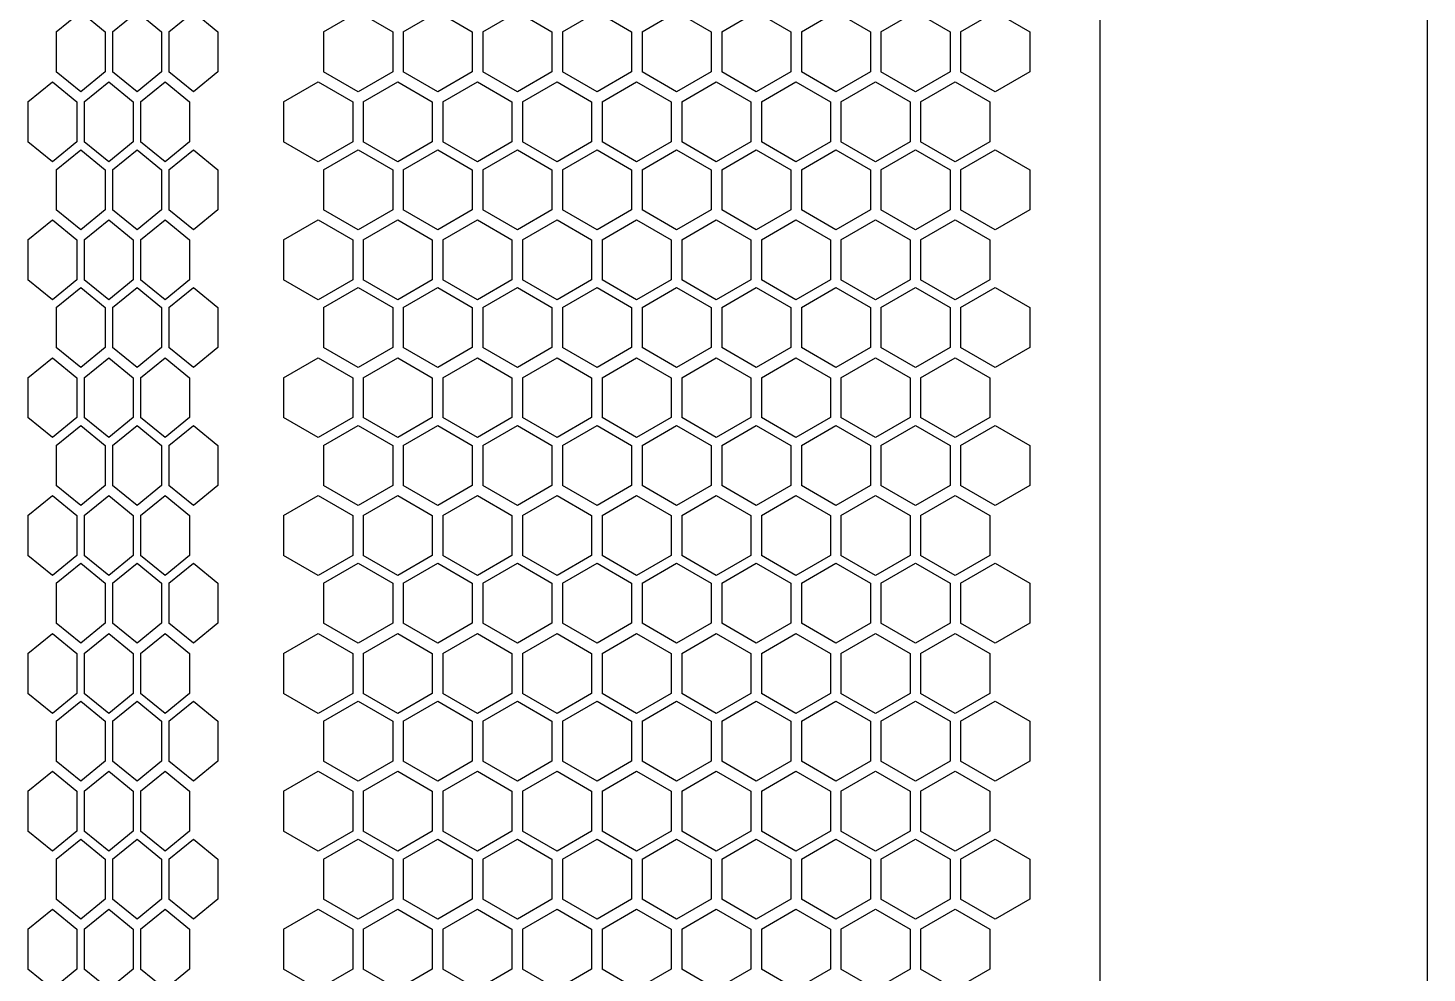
# Model space of a CAD drawing. Extents: x 61367 to 140945, y -1257 to 25588.
# Drawn here: x 71166.5 to 71328.1, y 15886.3 to 15995.5 of the extents above; entities that cross this region are included whole.
import ezdxf

# ---------------------------------------------------------------- set-up
doc = ezdxf.new("R2010")
doc.units = 0
doc.header["$MEASUREMENT"] = 0
doc.layers.get('0').update_dxf_attribs({"linetype": 'CONTINUOUS'})
doc.layers.add('4215-0412-2_0', color=7, linetype='CONTINUOUS')

# ---------------------------------------------------------------- blocks, each defined once
blk = doc.blocks.new('ERGRTHTHRT')
at = {"layer": '4215-0412-2_0', "color": 7, "linetype": 'Continuous'}
for p, q in [((-37228.95, -67590.88), (-37228.95, -68019.48)), ((-37191.15, -67593.88), (-37191.15, -68016.48)), ((-37349.47, -67698.57), (-37346.65, -67696.26)), ((-37346.65, -67696.26), (-37343.82, -67698.57)), ((-37342.97, -67698.57), (-37340.14, -67696.26)), ((-37340.14, -67696.26), (-37337.31, -67698.57)), ((-37336.46, -67698.57), (-37333.63, -67696.26)), ((-37333.63, -67696.26), (-37330.81, -67698.57)), ((-37318.62, -67698.57), (-37314.62, -67696.26)), ((-37314.62, -67696.26), (-37310.62, -67698.57)), ((-37309.42, -67698.57), (-37305.42, -67696.26)), ((-37305.42, -67696.26), (-37301.42, -67698.57)), ((-37300.22, -67698.57), (-37296.22, -67696.26)), ((-37296.22, -67696.26), (-37292.22, -67698.57)), ((-37291.02, -67698.57), (-37287.02, -67696.26)), ((-37287.02, -67696.26), (-37283.02, -67698.57)), ((-37281.82, -67698.57), (-37277.82, -67696.26)), ((-37277.82, -67696.26), (-37273.82, -67698.57)), ((-37272.62, -67698.57), (-37268.62, -67696.26)), ((-37268.62, -67696.26), (-37264.62, -67698.57)), ((-37263.42, -67698.57), (-37259.42, -67696.26)), ((-37259.42, -67696.26), (-37255.42, -67698.57)), ((-37254.22, -67698.57), (-37250.22, -67696.26)), ((-37250.22, -67696.26), (-37246.22, -67698.57)), ((-37245.02, -67698.57), (-37241.02, -67696.26)), ((-37241.02, -67696.26), (-37237.02, -67698.57)), ((-37349.47, -67698.57), (-37349.47, -67703.19)), ((-37343.82, -67698.57), (-37343.82, -67703.19)), ((-37342.97, -67698.57), (-37342.97, -67703.19)), ((-37337.31, -67698.57), (-37337.31, -67703.19)), ((-37336.46, -67698.57), (-37336.46, -67703.19)), ((-37330.81, -67698.57), (-37330.81, -67703.19)), ((-37318.62, -67698.57), (-37318.62, -67703.19)), ((-37310.62, -67698.57), (-37310.62, -67703.19)), ((-37309.42, -67698.57), (-37309.42, -67703.19)), ((-37301.42, -67698.57), (-37301.42, -67703.19)), ((-37300.22, -67698.57), (-37300.22, -67703.19)), ((-37292.22, -67698.57), (-37292.22, -67703.19)), ((-37291.02, -67698.57), (-37291.02, -67703.19)), ((-37283.02, -67698.57), (-37283.02, -67703.19)), ((-37281.82, -67698.57), (-37281.82, -67703.19)), ((-37273.82, -67698.57), (-37273.82, -67703.19)), ((-37272.62, -67698.57), (-37272.62, -67703.19)), ((-37264.62, -67698.57), (-37264.62, -67703.19)), ((-37263.42, -67698.57), (-37263.42, -67703.19)), ((-37255.42, -67698.57), (-37255.42, -67703.19)), ((-37254.22, -67698.57), (-37254.22, -67703.19)), ((-37246.22, -67698.57), (-37246.22, -67703.19)), ((-37245.02, -67698.57), (-37245.02, -67703.19)), ((-37237.02, -67698.57), (-37237.02, -67703.19)), ((-37346.65, -67705.5), (-37349.47, -67703.19)), ((-37343.82, -67703.19), (-37346.65, -67705.5)), ((-37340.14, -67705.5), (-37342.97, -67703.19)), ((-37337.31, -67703.19), (-37340.14, -67705.5)), ((-37333.63, -67705.5), (-37336.46, -67703.19)), ((-37330.81, -67703.19), (-37333.63, -67705.5)), ((-37314.62, -67705.5), (-37318.62, -67703.19)), ((-37310.62, -67703.19), (-37314.62, -67705.5)), ((-37305.42, -67705.5), (-37309.42, -67703.19)), ((-37301.42, -67703.19), (-37305.42, -67705.5)), ((-37296.22, -67705.5), (-37300.22, -67703.19)), ((-37292.22, -67703.19), (-37296.22, -67705.5)), ((-37287.02, -67705.5), (-37291.02, -67703.19)), ((-37283.02, -67703.19), (-37287.02, -67705.5)), ((-37277.82, -67705.5), (-37281.82, -67703.19)), ((-37273.82, -67703.19), (-37277.82, -67705.5)), ((-37268.62, -67705.5), (-37272.62, -67703.19)), ((-37264.62, -67703.19), (-37268.62, -67705.5)), ((-37259.42, -67705.5), (-37263.42, -67703.19)), ((-37255.42, -67703.19), (-37259.42, -67705.5)), ((-37250.22, -67705.5), (-37254.22, -67703.19)), ((-37246.22, -67703.19), (-37250.22, -67705.5)), ((-37241.02, -67705.5), (-37245.02, -67703.19)), ((-37237.02, -67703.19), (-37241.02, -67705.5)), ((-37352.74, -67706.67), (-37349.91, -67704.36)), ((-37349.91, -67704.36), (-37347.08, -67706.67)), ((-37346.24, -67706.67), (-37343.41, -67704.36)), ((-37343.41, -67704.36), (-37340.58, -67706.67)), ((-37339.73, -67706.67), (-37336.9, -67704.36)), ((-37336.9, -67704.36), (-37334.07, -67706.67)), ((-37323.24, -67706.67), (-37319.24, -67704.36)), ((-37319.24, -67704.36), (-37315.24, -67706.67)), ((-37314.04, -67706.67), (-37310.04, -67704.36)), ((-37310.04, -67704.36), (-37306.04, -67706.67)), ((-37304.84, -67706.67), (-37300.84, -67704.36)), ((-37300.84, -67704.36), (-37296.84, -67706.67)), ((-37295.64, -67706.67), (-37291.64, -67704.36)), ((-37291.64, -67704.36), (-37287.64, -67706.67)), ((-37286.44, -67706.67), (-37282.44, -67704.36)), ((-37282.44, -67704.36), (-37278.44, -67706.67)), ((-37277.24, -67706.67), (-37273.24, -67704.36)), ((-37273.24, -67704.36), (-37269.24, -67706.67)), ((-37268.04, -67706.67), (-37264.04, -67704.36)), ((-37264.04, -67704.36), (-37260.04, -67706.67)), ((-37258.84, -67706.67), (-37254.84, -67704.36)), ((-37254.84, -67704.36), (-37250.84, -67706.67)), ((-37249.64, -67706.67), (-37245.64, -67704.36)), ((-37245.64, -67704.36), (-37241.64, -67706.67)), ((-37352.74, -67706.67), (-37352.74, -67711.29)), ((-37347.08, -67706.67), (-37347.08, -67711.29)), ((-37346.24, -67706.67), (-37346.24, -67711.29)), ((-37340.58, -67706.67), (-37340.58, -67711.29)), ((-37339.73, -67706.67), (-37339.73, -67711.29)), ((-37334.07, -67706.67), (-37334.07, -67711.29)), ((-37323.24, -67706.67), (-37323.24, -67711.29)), ((-37315.24, -67706.67), (-37315.24, -67711.29)), ((-37314.04, -67706.67), (-37314.04, -67711.29)), ((-37306.04, -67706.67), (-37306.04, -67711.29)), ((-37304.84, -67706.67), (-37304.84, -67711.29)), ((-37296.84, -67706.67), (-37296.84, -67711.29)), ((-37295.64, -67706.67), (-37295.64, -67711.29)), ((-37287.64, -67706.67), (-37287.64, -67711.29)), ((-37286.44, -67706.67), (-37286.44, -67711.29)), ((-37278.44, -67706.67), (-37278.44, -67711.29)), ((-37277.24, -67706.67), (-37277.24, -67711.29)), ((-37269.24, -67706.67), (-37269.24, -67711.29)), ((-37268.04, -67706.67), (-37268.04, -67711.29)), ((-37260.04, -67706.67), (-37260.04, -67711.29)), ((-37258.84, -67706.67), (-37258.84, -67711.29)), ((-37250.84, -67706.67), (-37250.84, -67711.29)), ((-37249.64, -67706.67), (-37249.64, -67711.29)), ((-37241.64, -67706.67), (-37241.64, -67711.29)), ((-37349.91, -67713.6), (-37352.74, -67711.29)), ((-37347.08, -67711.29), (-37349.91, -67713.6)), ((-37343.41, -67713.6), (-37346.24, -67711.29)), ((-37340.58, -67711.29), (-37343.41, -67713.6)), ((-37336.9, -67713.6), (-37339.73, -67711.29)), ((-37334.07, -67711.29), (-37336.9, -67713.6)), ((-37319.24, -67713.6), (-37323.24, -67711.29)), ((-37315.24, -67711.29), (-37319.24, -67713.6)), ((-37310.04, -67713.6), (-37314.04, -67711.29)), ((-37306.04, -67711.29), (-37310.04, -67713.6)), ((-37300.84, -67713.6), (-37304.84, -67711.29)), ((-37296.84, -67711.29), (-37300.84, -67713.6)), ((-37291.64, -67713.6), (-37295.64, -67711.29)), ((-37287.64, -67711.29), (-37291.64, -67713.6)), ((-37282.44, -67713.6), (-37286.44, -67711.29)), ((-37278.44, -67711.29), (-37282.44, -67713.6)), ((-37273.24, -67713.6), (-37277.24, -67711.29)), ((-37269.24, -67711.29), (-37273.24, -67713.6)), ((-37264.04, -67713.6), (-37268.04, -67711.29)), ((-37260.04, -67711.29), (-37264.04, -67713.6)), ((-37254.84, -67713.6), (-37258.84, -67711.29)), ((-37250.84, -67711.29), (-37254.84, -67713.6)), ((-37245.64, -67713.6), (-37249.64, -67711.29)), ((-37241.64, -67711.29), (-37245.64, -67713.6)), ((-37349.47, -67714.5), (-37346.65, -67712.19)), ((-37346.65, -67712.19), (-37343.82, -67714.5)), ((-37342.97, -67714.5), (-37340.14, -67712.19)), ((-37340.14, -67712.19), (-37337.31, -67714.5)), ((-37336.46, -67714.5), (-37333.63, -67712.19)), ((-37333.63, -67712.19), (-37330.81, -67714.5)), ((-37318.62, -67714.5), (-37314.62, -67712.19)), ((-37314.62, -67712.19), (-37310.62, -67714.5)), ((-37309.42, -67714.5), (-37305.42, -67712.19)), ((-37305.42, -67712.19), (-37301.42, -67714.5)), ((-37300.22, -67714.5), (-37296.22, -67712.19)), ((-37296.22, -67712.19), (-37292.22, -67714.5)), ((-37291.02, -67714.5), (-37287.02, -67712.19)), ((-37287.02, -67712.19), (-37283.02, -67714.5)), ((-37281.82, -67714.5), (-37277.82, -67712.19)), ((-37277.82, -67712.19), (-37273.82, -67714.5)), ((-37272.62, -67714.5), (-37268.62, -67712.19)), ((-37268.62, -67712.19), (-37264.62, -67714.5)), ((-37263.42, -67714.5), (-37259.42, -67712.19)), ((-37259.42, -67712.19), (-37255.42, -67714.5)), ((-37254.22, -67714.5), (-37250.22, -67712.19)), ((-37250.22, -67712.19), (-37246.22, -67714.5)), ((-37245.02, -67714.5), (-37241.02, -67712.19)), ((-37241.02, -67712.19), (-37237.02, -67714.5)), ((-37349.47, -67714.5), (-37349.47, -67719.12)), ((-37343.82, -67714.5), (-37343.82, -67719.12)), ((-37342.97, -67714.5), (-37342.97, -67719.12)), ((-37337.31, -67714.5), (-37337.31, -67719.12)), ((-37336.46, -67714.5), (-37336.46, -67719.12)), ((-37330.81, -67714.5), (-37330.81, -67719.12)), ((-37318.62, -67714.5), (-37318.62, -67719.12)), ((-37310.62, -67714.5), (-37310.62, -67719.12)), ((-37309.42, -67714.5), (-37309.42, -67719.12)), ((-37301.42, -67714.5), (-37301.42, -67719.12)), ((-37300.22, -67714.5), (-37300.22, -67719.12)), ((-37292.22, -67714.5), (-37292.22, -67719.12)), ((-37291.02, -67714.5), (-37291.02, -67719.12)), ((-37283.02, -67714.5), (-37283.02, -67719.12)), ((-37281.82, -67714.5), (-37281.82, -67719.12)), ((-37273.82, -67714.5), (-37273.82, -67719.12)), ((-37272.62, -67714.5), (-37272.62, -67719.12)), ((-37264.62, -67714.5), (-37264.62, -67719.12)), ((-37263.42, -67714.5), (-37263.42, -67719.12)), ((-37255.42, -67714.5), (-37255.42, -67719.12)), ((-37254.22, -67714.5), (-37254.22, -67719.12)), ((-37246.22, -67714.5), (-37246.22, -67719.12)), ((-37245.02, -67714.5), (-37245.02, -67719.12)), ((-37237.02, -67714.5), (-37237.02, -67719.12)), ((-37346.65, -67721.43), (-37349.47, -67719.12)), ((-37343.82, -67719.12), (-37346.65, -67721.43)), ((-37340.14, -67721.43), (-37342.97, -67719.12)), ((-37337.31, -67719.12), (-37340.14, -67721.43)), ((-37333.63, -67721.43), (-37336.46, -67719.12)), ((-37330.81, -67719.12), (-37333.63, -67721.43)), ((-37314.62, -67721.43), (-37318.62, -67719.12)), ((-37310.62, -67719.12), (-37314.62, -67721.43)), ((-37305.42, -67721.43), (-37309.42, -67719.12)), ((-37301.42, -67719.12), (-37305.42, -67721.43)), ((-37296.22, -67721.43), (-37300.22, -67719.12)), ((-37292.22, -67719.12), (-37296.22, -67721.43)), ((-37287.02, -67721.43), (-37291.02, -67719.12)), ((-37283.02, -67719.12), (-37287.02, -67721.43)), ((-37277.82, -67721.43), (-37281.82, -67719.12)), ((-37273.82, -67719.12), (-37277.82, -67721.43)), ((-37268.62, -67721.43), (-37272.62, -67719.12)), ((-37264.62, -67719.12), (-37268.62, -67721.43)), ((-37259.42, -67721.43), (-37263.42, -67719.12)), ((-37255.42, -67719.12), (-37259.42, -67721.43)), ((-37250.22, -67721.43), (-37254.22, -67719.12)), ((-37246.22, -67719.12), (-37250.22, -67721.43)), ((-37241.02, -67721.43), (-37245.02, -67719.12)), ((-37237.02, -67719.12), (-37241.02, -67721.43)), ((-37352.74, -67722.6), (-37349.91, -67720.29)), ((-37349.91, -67720.29), (-37347.08, -67722.6)), ((-37346.24, -67722.6), (-37343.41, -67720.29)), ((-37343.41, -67720.29), (-37340.58, -67722.6)), ((-37339.73, -67722.6), (-37336.9, -67720.29)), ((-37336.9, -67720.29), (-37334.07, -67722.6)), ((-37323.24, -67722.6), (-37319.24, -67720.29)), ((-37319.24, -67720.29), (-37315.24, -67722.6)), ((-37314.04, -67722.6), (-37310.04, -67720.29)), ((-37310.04, -67720.29), (-37306.04, -67722.6)), ((-37304.84, -67722.6), (-37300.84, -67720.29)), ((-37300.84, -67720.29), (-37296.84, -67722.6)), ((-37295.64, -67722.6), (-37291.64, -67720.29)), ((-37291.64, -67720.29), (-37287.64, -67722.6)), ((-37286.44, -67722.6), (-37282.44, -67720.29)), ((-37282.44, -67720.29), (-37278.44, -67722.6)), ((-37277.24, -67722.6), (-37273.24, -67720.29)), ((-37273.24, -67720.29), (-37269.24, -67722.6)), ((-37268.04, -67722.6), (-37264.04, -67720.29)), ((-37264.04, -67720.29), (-37260.04, -67722.6)), ((-37258.84, -67722.6), (-37254.84, -67720.29)), ((-37254.84, -67720.29), (-37250.84, -67722.6)), ((-37249.64, -67722.6), (-37245.64, -67720.29)), ((-37245.64, -67720.29), (-37241.64, -67722.6)), ((-37352.74, -67722.6), (-37352.74, -67727.22)), ((-37347.08, -67722.6), (-37347.08, -67727.22)), ((-37346.24, -67722.6), (-37346.24, -67727.22)), ((-37340.58, -67722.6), (-37340.58, -67727.22)), ((-37339.73, -67722.6), (-37339.73, -67727.22)), ((-37334.07, -67722.6), (-37334.07, -67727.22)), ((-37323.24, -67722.6), (-37323.24, -67727.22)), ((-37315.24, -67722.6), (-37315.24, -67727.22)), ((-37314.04, -67722.6), (-37314.04, -67727.22)), ((-37306.04, -67722.6), (-37306.04, -67727.22)), ((-37304.84, -67722.6), (-37304.84, -67727.22)), ((-37296.84, -67722.6), (-37296.84, -67727.22)), ((-37295.64, -67722.6), (-37295.64, -67727.22)), ((-37287.64, -67722.6), (-37287.64, -67727.22)), ((-37286.44, -67722.6), (-37286.44, -67727.22)), ((-37278.44, -67722.6), (-37278.44, -67727.22)), ((-37277.24, -67722.6), (-37277.24, -67727.22)), ((-37269.24, -67722.6), (-37269.24, -67727.22)), ((-37268.04, -67722.6), (-37268.04, -67727.22)), ((-37260.04, -67722.6), (-37260.04, -67727.22)), ((-37258.84, -67722.6), (-37258.84, -67727.22)), ((-37250.84, -67722.6), (-37250.84, -67727.22)), ((-37249.64, -67722.6), (-37249.64, -67727.22)), ((-37241.64, -67722.6), (-37241.64, -67727.22)), ((-37349.91, -67729.53), (-37352.74, -67727.22)), ((-37347.08, -67727.22), (-37349.91, -67729.53)), ((-37343.41, -67729.53), (-37346.24, -67727.22)), ((-37340.58, -67727.22), (-37343.41, -67729.53)), ((-37336.9, -67729.53), (-37339.73, -67727.22)), ((-37334.07, -67727.22), (-37336.9, -67729.53)), ((-37319.24, -67729.53), (-37323.24, -67727.22)), ((-37315.24, -67727.22), (-37319.24, -67729.53)), ((-37310.04, -67729.53), (-37314.04, -67727.22)), ((-37306.04, -67727.22), (-37310.04, -67729.53)), ((-37300.84, -67729.53), (-37304.84, -67727.22)), ((-37296.84, -67727.22), (-37300.84, -67729.53)), ((-37291.64, -67729.53), (-37295.64, -67727.22)), ((-37287.64, -67727.22), (-37291.64, -67729.53)), ((-37282.44, -67729.53), (-37286.44, -67727.22)), ((-37278.44, -67727.22), (-37282.44, -67729.53)), ((-37273.24, -67729.53), (-37277.24, -67727.22)), ((-37269.24, -67727.22), (-37273.24, -67729.53)), ((-37264.04, -67729.53), (-37268.04, -67727.22)), ((-37260.04, -67727.22), (-37264.04, -67729.53)), ((-37254.84, -67729.53), (-37258.84, -67727.22)), ((-37250.84, -67727.22), (-37254.84, -67729.53)), ((-37245.64, -67729.53), (-37249.64, -67727.22)), ((-37241.64, -67727.22), (-37245.64, -67729.53)), ((-37349.47, -67730.43), (-37346.65, -67728.12)), ((-37346.65, -67728.12), (-37343.82, -67730.43)), ((-37342.97, -67730.43), (-37340.14, -67728.12)), ((-37340.14, -67728.12), (-37337.31, -67730.43)), ((-37336.46, -67730.43), (-37333.63, -67728.12)), ((-37333.63, -67728.12), (-37330.81, -67730.43)), ((-37318.62, -67730.43), (-37314.62, -67728.12)), ((-37314.62, -67728.12), (-37310.62, -67730.43)), ((-37309.42, -67730.43), (-37305.42, -67728.12)), ((-37305.42, -67728.12), (-37301.42, -67730.43)), ((-37300.22, -67730.43), (-37296.22, -67728.12)), ((-37296.22, -67728.12), (-37292.22, -67730.43)), ((-37291.02, -67730.43), (-37287.02, -67728.12)), ((-37287.02, -67728.12), (-37283.02, -67730.43)), ((-37281.82, -67730.43), (-37277.82, -67728.12)), ((-37277.82, -67728.12), (-37273.82, -67730.43)), ((-37272.62, -67730.43), (-37268.62, -67728.12)), ((-37268.62, -67728.12), (-37264.62, -67730.43)), ((-37263.42, -67730.43), (-37259.42, -67728.12)), ((-37259.42, -67728.12), (-37255.42, -67730.43)), ((-37254.22, -67730.43), (-37250.22, -67728.12)), ((-37250.22, -67728.12), (-37246.22, -67730.43)), ((-37245.02, -67730.43), (-37241.02, -67728.12)), ((-37241.02, -67728.12), (-37237.02, -67730.43)), ((-37349.47, -67730.43), (-37349.47, -67735.05)), ((-37343.82, -67730.43), (-37343.82, -67735.05)), ((-37342.97, -67730.43), (-37342.97, -67735.05)), ((-37337.31, -67730.43), (-37337.31, -67735.05)), ((-37336.46, -67730.43), (-37336.46, -67735.05)), ((-37330.81, -67730.43), (-37330.81, -67735.05)), ((-37318.62, -67730.43), (-37318.62, -67735.05)), ((-37310.62, -67730.43), (-37310.62, -67735.05)), ((-37309.42, -67730.43), (-37309.42, -67735.05)), ((-37301.42, -67730.43), (-37301.42, -67735.05)), ((-37300.22, -67730.43), (-37300.22, -67735.05)), ((-37292.22, -67730.43), (-37292.22, -67735.05)), ((-37291.02, -67730.43), (-37291.02, -67735.05)), ((-37283.02, -67730.43), (-37283.02, -67735.05)), ((-37281.82, -67730.43), (-37281.82, -67735.05)), ((-37273.82, -67730.43), (-37273.82, -67735.05)), ((-37272.62, -67730.43), (-37272.62, -67735.05)), ((-37264.62, -67730.43), (-37264.62, -67735.05)), ((-37263.42, -67730.43), (-37263.42, -67735.05)), ((-37255.42, -67730.43), (-37255.42, -67735.05)), ((-37254.22, -67730.43), (-37254.22, -67735.05)), ((-37246.22, -67730.43), (-37246.22, -67735.05)), ((-37245.02, -67730.43), (-37245.02, -67735.05)), ((-37237.02, -67730.43), (-37237.02, -67735.05)), ((-37346.65, -67737.36), (-37349.47, -67735.05)), ((-37343.82, -67735.05), (-37346.65, -67737.36)), ((-37340.14, -67737.36), (-37342.97, -67735.05)), ((-37337.31, -67735.05), (-37340.14, -67737.36)), ((-37333.63, -67737.36), (-37336.46, -67735.05)), ((-37330.81, -67735.05), (-37333.63, -67737.36)), ((-37314.62, -67737.36), (-37318.62, -67735.05)), ((-37310.62, -67735.05), (-37314.62, -67737.36)), ((-37305.42, -67737.36), (-37309.42, -67735.05)), ((-37301.42, -67735.05), (-37305.42, -67737.36)), ((-37296.22, -67737.36), (-37300.22, -67735.05)), ((-37292.22, -67735.05), (-37296.22, -67737.36)), ((-37287.02, -67737.36), (-37291.02, -67735.05)), ((-37283.02, -67735.05), (-37287.02, -67737.36)), ((-37277.82, -67737.36), (-37281.82, -67735.05)), ((-37273.82, -67735.05), (-37277.82, -67737.36)), ((-37268.62, -67737.36), (-37272.62, -67735.05)), ((-37264.62, -67735.05), (-37268.62, -67737.36)), ((-37259.42, -67737.36), (-37263.42, -67735.05)), ((-37255.42, -67735.05), (-37259.42, -67737.36)), ((-37250.22, -67737.36), (-37254.22, -67735.05)), ((-37246.22, -67735.05), (-37250.22, -67737.36)), ((-37241.02, -67737.36), (-37245.02, -67735.05)), ((-37237.02, -67735.05), (-37241.02, -67737.36)), ((-37352.74, -67738.53), (-37349.91, -67736.22)), ((-37349.91, -67736.22), (-37347.08, -67738.53)), ((-37346.24, -67738.53), (-37343.41, -67736.22)), ((-37343.41, -67736.22), (-37340.58, -67738.53)), ((-37339.73, -67738.53), (-37336.9, -67736.22)), ((-37336.9, -67736.22), (-37334.07, -67738.53)), ((-37323.24, -67738.53), (-37319.24, -67736.22)), ((-37319.24, -67736.22), (-37315.24, -67738.53)), ((-37314.04, -67738.53), (-37310.04, -67736.22)), ((-37310.04, -67736.22), (-37306.04, -67738.53)), ((-37304.84, -67738.53), (-37300.84, -67736.22)), ((-37300.84, -67736.22), (-37296.84, -67738.53)), ((-37295.64, -67738.53), (-37291.64, -67736.22)), ((-37291.64, -67736.22), (-37287.64, -67738.53)), ((-37286.44, -67738.53), (-37282.44, -67736.22)), ((-37282.44, -67736.22), (-37278.44, -67738.53)), ((-37277.24, -67738.53), (-37273.24, -67736.22)), ((-37273.24, -67736.22), (-37269.24, -67738.53)), ((-37268.04, -67738.53), (-37264.04, -67736.22)), ((-37264.04, -67736.22), (-37260.04, -67738.53)), ((-37258.84, -67738.53), (-37254.84, -67736.22)), ((-37254.84, -67736.22), (-37250.84, -67738.53)), ((-37249.64, -67738.53), (-37245.64, -67736.22)), ((-37245.64, -67736.22), (-37241.64, -67738.53)), ((-37352.74, -67738.53), (-37352.74, -67743.15)), ((-37347.08, -67738.53), (-37347.08, -67743.15)), ((-37346.24, -67738.53), (-37346.24, -67743.15)), ((-37340.58, -67738.53), (-37340.58, -67743.15)), ((-37339.73, -67738.53), (-37339.73, -67743.15)), ((-37334.07, -67738.53), (-37334.07, -67743.15)), ((-37323.24, -67738.53), (-37323.24, -67743.15)), ((-37315.24, -67738.53), (-37315.24, -67743.15)), ((-37314.04, -67738.53), (-37314.04, -67743.15)), ((-37306.04, -67738.53), (-37306.04, -67743.15)), ((-37304.84, -67738.53), (-37304.84, -67743.15)), ((-37296.84, -67738.53), (-37296.84, -67743.15)), ((-37295.64, -67738.53), (-37295.64, -67743.15)), ((-37287.64, -67738.53), (-37287.64, -67743.15)), ((-37286.44, -67738.53), (-37286.44, -67743.15)), ((-37278.44, -67738.53), (-37278.44, -67743.15)), ((-37277.24, -67738.53), (-37277.24, -67743.15)), ((-37269.24, -67738.53), (-37269.24, -67743.15)), ((-37268.04, -67738.53), (-37268.04, -67743.15)), ((-37260.04, -67738.53), (-37260.04, -67743.15)), ((-37258.84, -67738.53), (-37258.84, -67743.15)), ((-37250.84, -67738.53), (-37250.84, -67743.15)), ((-37249.64, -67738.53), (-37249.64, -67743.15)), ((-37241.64, -67738.53), (-37241.64, -67743.15)), ((-37349.91, -67745.46), (-37352.74, -67743.15)), ((-37347.08, -67743.15), (-37349.91, -67745.46)), ((-37343.41, -67745.46), (-37346.24, -67743.15)), ((-37340.58, -67743.15), (-37343.41, -67745.46)), ((-37336.9, -67745.46), (-37339.73, -67743.15)), ((-37334.07, -67743.15), (-37336.9, -67745.46)), ((-37319.24, -67745.46), (-37323.24, -67743.15)), ((-37315.24, -67743.15), (-37319.24, -67745.46)), ((-37310.04, -67745.46), (-37314.04, -67743.15)), ((-37306.04, -67743.15), (-37310.04, -67745.46)), ((-37300.84, -67745.46), (-37304.84, -67743.15)), ((-37296.84, -67743.15), (-37300.84, -67745.46)), ((-37291.64, -67745.46), (-37295.64, -67743.15)), ((-37287.64, -67743.15), (-37291.64, -67745.46)), ((-37282.44, -67745.46), (-37286.44, -67743.15)), ((-37278.44, -67743.15), (-37282.44, -67745.46)), ((-37273.24, -67745.46), (-37277.24, -67743.15)), ((-37269.24, -67743.15), (-37273.24, -67745.46)), ((-37264.04, -67745.46), (-37268.04, -67743.15)), ((-37260.04, -67743.15), (-37264.04, -67745.46)), ((-37254.84, -67745.46), (-37258.84, -67743.15)), ((-37250.84, -67743.15), (-37254.84, -67745.46)), ((-37245.64, -67745.46), (-37249.64, -67743.15)), ((-37241.64, -67743.15), (-37245.64, -67745.46)), ((-37349.47, -67746.36), (-37346.65, -67744.05)), ((-37346.65, -67744.05), (-37343.82, -67746.36)), ((-37342.97, -67746.36), (-37340.14, -67744.05)), ((-37340.14, -67744.05), (-37337.31, -67746.36)), ((-37336.46, -67746.36), (-37333.63, -67744.05)), ((-37333.63, -67744.05), (-37330.81, -67746.36)), ((-37318.62, -67746.36), (-37314.62, -67744.05)), ((-37314.62, -67744.05), (-37310.62, -67746.36)), ((-37309.42, -67746.36), (-37305.42, -67744.05)), ((-37305.42, -67744.05), (-37301.42, -67746.36)), ((-37300.22, -67746.36), (-37296.22, -67744.05)), ((-37296.22, -67744.05), (-37292.22, -67746.36)), ((-37291.02, -67746.36), (-37287.02, -67744.05)), ((-37287.02, -67744.05), (-37283.02, -67746.36)), ((-37281.82, -67746.36), (-37277.82, -67744.05)), ((-37277.82, -67744.05), (-37273.82, -67746.36)), ((-37272.62, -67746.36), (-37268.62, -67744.05)), ((-37268.62, -67744.05), (-37264.62, -67746.36)), ((-37263.42, -67746.36), (-37259.42, -67744.05)), ((-37259.42, -67744.05), (-37255.42, -67746.36)), ((-37254.22, -67746.36), (-37250.22, -67744.05)), ((-37250.22, -67744.05), (-37246.22, -67746.36)), ((-37245.02, -67746.36), (-37241.02, -67744.05)), ((-37241.02, -67744.05), (-37237.02, -67746.36)), ((-37349.47, -67746.36), (-37349.47, -67750.98)), ((-37343.82, -67746.36), (-37343.82, -67750.98)), ((-37342.97, -67746.36), (-37342.97, -67750.98)), ((-37337.31, -67746.36), (-37337.31, -67750.98)), ((-37336.46, -67746.36), (-37336.46, -67750.98)), ((-37330.81, -67746.36), (-37330.81, -67750.98)), ((-37318.62, -67746.36), (-37318.62, -67750.98)), ((-37310.62, -67746.36), (-37310.62, -67750.98)), ((-37309.42, -67746.36), (-37309.42, -67750.98)), ((-37301.42, -67746.36), (-37301.42, -67750.98)), ((-37300.22, -67746.36), (-37300.22, -67750.98)), ((-37292.22, -67746.36), (-37292.22, -67750.98)), ((-37291.02, -67746.36), (-37291.02, -67750.98)), ((-37283.02, -67746.36), (-37283.02, -67750.98)), ((-37281.82, -67746.36), (-37281.82, -67750.98)), ((-37273.82, -67746.36), (-37273.82, -67750.98)), ((-37272.62, -67746.36), (-37272.62, -67750.98)), ((-37264.62, -67746.36), (-37264.62, -67750.98)), ((-37263.42, -67746.36), (-37263.42, -67750.98)), ((-37255.42, -67746.36), (-37255.42, -67750.98)), ((-37254.22, -67746.36), (-37254.22, -67750.98)), ((-37246.22, -67746.36), (-37246.22, -67750.98)), ((-37245.02, -67746.36), (-37245.02, -67750.98)), ((-37237.02, -67746.36), (-37237.02, -67750.98)), ((-37346.65, -67753.29), (-37349.47, -67750.98)), ((-37343.82, -67750.98), (-37346.65, -67753.29)), ((-37340.14, -67753.29), (-37342.97, -67750.98)), ((-37337.31, -67750.98), (-37340.14, -67753.29)), ((-37333.63, -67753.29), (-37336.46, -67750.98)), ((-37330.81, -67750.98), (-37333.63, -67753.29)), ((-37314.62, -67753.29), (-37318.62, -67750.98)), ((-37310.62, -67750.98), (-37314.62, -67753.29)), ((-37305.42, -67753.29), (-37309.42, -67750.98)), ((-37301.42, -67750.98), (-37305.42, -67753.29)), ((-37296.22, -67753.29), (-37300.22, -67750.98)), ((-37292.22, -67750.98), (-37296.22, -67753.29)), ((-37287.02, -67753.29), (-37291.02, -67750.98)), ((-37283.02, -67750.98), (-37287.02, -67753.29)), ((-37277.82, -67753.29), (-37281.82, -67750.98)), ((-37273.82, -67750.98), (-37277.82, -67753.29)), ((-37268.62, -67753.29), (-37272.62, -67750.98)), ((-37264.62, -67750.98), (-37268.62, -67753.29)), ((-37259.42, -67753.29), (-37263.42, -67750.98)), ((-37255.42, -67750.98), (-37259.42, -67753.29)), ((-37250.22, -67753.29), (-37254.22, -67750.98)), ((-37246.22, -67750.98), (-37250.22, -67753.29)), ((-37241.02, -67753.29), (-37245.02, -67750.98)), ((-37237.02, -67750.98), (-37241.02, -67753.29)), ((-37352.74, -67754.46), (-37349.91, -67752.15)), ((-37349.91, -67752.15), (-37347.08, -67754.46)), ((-37346.24, -67754.46), (-37343.41, -67752.15)), ((-37343.41, -67752.15), (-37340.58, -67754.46)), ((-37339.73, -67754.46), (-37336.9, -67752.15)), ((-37336.9, -67752.15), (-37334.07, -67754.46)), ((-37323.24, -67754.46), (-37319.24, -67752.15)), ((-37319.24, -67752.15), (-37315.24, -67754.46)), ((-37314.04, -67754.46), (-37310.04, -67752.15)), ((-37310.04, -67752.15), (-37306.04, -67754.46)), ((-37304.84, -67754.46), (-37300.84, -67752.15)), ((-37300.84, -67752.15), (-37296.84, -67754.46)), ((-37295.64, -67754.46), (-37291.64, -67752.15)), ((-37291.64, -67752.15), (-37287.64, -67754.46)), ((-37286.44, -67754.46), (-37282.44, -67752.15)), ((-37282.44, -67752.15), (-37278.44, -67754.46)), ((-37277.24, -67754.46), (-37273.24, -67752.15)), ((-37273.24, -67752.15), (-37269.24, -67754.46)), ((-37268.04, -67754.46), (-37264.04, -67752.15)), ((-37264.04, -67752.15), (-37260.04, -67754.46)), ((-37258.84, -67754.46), (-37254.84, -67752.15)), ((-37254.84, -67752.15), (-37250.84, -67754.46)), ((-37249.64, -67754.46), (-37245.64, -67752.15)), ((-37245.64, -67752.15), (-37241.64, -67754.46)), ((-37352.74, -67754.46), (-37352.74, -67759.08)), ((-37347.08, -67754.46), (-37347.08, -67759.08)), ((-37346.24, -67754.46), (-37346.24, -67759.08)), ((-37340.58, -67754.46), (-37340.58, -67759.08)), ((-37339.73, -67754.46), (-37339.73, -67759.08)), ((-37334.07, -67754.46), (-37334.07, -67759.08)), ((-37323.24, -67754.46), (-37323.24, -67759.08)), ((-37315.24, -67754.46), (-37315.24, -67759.08)), ((-37314.04, -67754.46), (-37314.04, -67759.08)), ((-37306.04, -67754.46), (-37306.04, -67759.08)), ((-37304.84, -67754.46), (-37304.84, -67759.08)), ((-37296.84, -67754.46), (-37296.84, -67759.08)), ((-37295.64, -67754.46), (-37295.64, -67759.08)), ((-37287.64, -67754.46), (-37287.64, -67759.08)), ((-37286.44, -67754.46), (-37286.44, -67759.08)), ((-37278.44, -67754.46), (-37278.44, -67759.08)), ((-37277.24, -67754.46), (-37277.24, -67759.08)), ((-37269.24, -67754.46), (-37269.24, -67759.08)), ((-37268.04, -67754.46), (-37268.04, -67759.08)), ((-37260.04, -67754.46), (-37260.04, -67759.08)), ((-37258.84, -67754.46), (-37258.84, -67759.08)), ((-37250.84, -67754.46), (-37250.84, -67759.08)), ((-37249.64, -67754.46), (-37249.64, -67759.08)), ((-37241.64, -67754.46), (-37241.64, -67759.08)), ((-37349.91, -67761.39), (-37352.74, -67759.08)), ((-37347.08, -67759.08), (-37349.91, -67761.39)), ((-37343.41, -67761.39), (-37346.24, -67759.08)), ((-37340.58, -67759.08), (-37343.41, -67761.39)), ((-37336.9, -67761.39), (-37339.73, -67759.08)), ((-37334.07, -67759.08), (-37336.9, -67761.39)), ((-37319.24, -67761.39), (-37323.24, -67759.08)), ((-37315.24, -67759.08), (-37319.24, -67761.39)), ((-37310.04, -67761.39), (-37314.04, -67759.08)), ((-37306.04, -67759.08), (-37310.04, -67761.39)), ((-37300.84, -67761.39), (-37304.84, -67759.08)), ((-37296.84, -67759.08), (-37300.84, -67761.39)), ((-37291.64, -67761.39), (-37295.64, -67759.08)), ((-37287.64, -67759.08), (-37291.64, -67761.39)), ((-37282.44, -67761.39), (-37286.44, -67759.08)), ((-37278.44, -67759.08), (-37282.44, -67761.39)), ((-37273.24, -67761.39), (-37277.24, -67759.08)), ((-37269.24, -67759.08), (-37273.24, -67761.39)), ((-37264.04, -67761.39), (-37268.04, -67759.08)), ((-37260.04, -67759.08), (-37264.04, -67761.39)), ((-37254.84, -67761.39), (-37258.84, -67759.08)), ((-37250.84, -67759.08), (-37254.84, -67761.39)), ((-37245.64, -67761.39), (-37249.64, -67759.08)), ((-37241.64, -67759.08), (-37245.64, -67761.39)), ((-37349.47, -67762.29), (-37346.65, -67759.98)), ((-37346.65, -67759.98), (-37343.82, -67762.29)), ((-37342.97, -67762.29), (-37340.14, -67759.98)), ((-37340.14, -67759.98), (-37337.31, -67762.29)), ((-37336.46, -67762.29), (-37333.63, -67759.98)), ((-37333.63, -67759.98), (-37330.81, -67762.29)), ((-37318.62, -67762.29), (-37314.62, -67759.98)), ((-37314.62, -67759.98), (-37310.62, -67762.29)), ((-37309.42, -67762.29), (-37305.42, -67759.98)), ((-37305.42, -67759.98), (-37301.42, -67762.29)), ((-37300.22, -67762.29), (-37296.22, -67759.98)), ((-37296.22, -67759.98), (-37292.22, -67762.29)), ((-37291.02, -67762.29), (-37287.02, -67759.98)), ((-37287.02, -67759.98), (-37283.02, -67762.29)), ((-37281.82, -67762.29), (-37277.82, -67759.98)), ((-37277.82, -67759.98), (-37273.82, -67762.29)), ((-37272.62, -67762.29), (-37268.62, -67759.98)), ((-37268.62, -67759.98), (-37264.62, -67762.29)), ((-37263.42, -67762.29), (-37259.42, -67759.98)), ((-37259.42, -67759.98), (-37255.42, -67762.29)), ((-37254.22, -67762.29), (-37250.22, -67759.98)), ((-37250.22, -67759.98), (-37246.22, -67762.29)), ((-37245.02, -67762.29), (-37241.02, -67759.98)), ((-37241.02, -67759.98), (-37237.02, -67762.29)), ((-37349.47, -67762.29), (-37349.47, -67766.91)), ((-37343.82, -67762.29), (-37343.82, -67766.91)), ((-37342.97, -67762.29), (-37342.97, -67766.91)), ((-37337.31, -67762.29), (-37337.31, -67766.91)), ((-37336.46, -67762.29), (-37336.46, -67766.91)), ((-37330.81, -67762.29), (-37330.81, -67766.91)), ((-37318.62, -67762.29), (-37318.62, -67766.91)), ((-37310.62, -67762.29), (-37310.62, -67766.91)), ((-37309.42, -67762.29), (-37309.42, -67766.91)), ((-37301.42, -67762.29), (-37301.42, -67766.91)), ((-37300.22, -67762.29), (-37300.22, -67766.91)), ((-37292.22, -67762.29), (-37292.22, -67766.91)), ((-37291.02, -67762.29), (-37291.02, -67766.91)), ((-37283.02, -67762.29), (-37283.02, -67766.91)), ((-37281.82, -67762.29), (-37281.82, -67766.91)), ((-37273.82, -67762.29), (-37273.82, -67766.91)), ((-37272.62, -67762.29), (-37272.62, -67766.91)), ((-37264.62, -67762.29), (-37264.62, -67766.91)), ((-37263.42, -67762.29), (-37263.42, -67766.91)), ((-37255.42, -67762.29), (-37255.42, -67766.91)), ((-37254.22, -67762.29), (-37254.22, -67766.91)), ((-37246.22, -67762.29), (-37246.22, -67766.91)), ((-37245.02, -67762.29), (-37245.02, -67766.91)), ((-37237.02, -67762.29), (-37237.02, -67766.91)), ((-37346.65, -67769.22), (-37349.47, -67766.91)), ((-37343.82, -67766.91), (-37346.65, -67769.22)), ((-37340.14, -67769.22), (-37342.97, -67766.91)), ((-37337.31, -67766.91), (-37340.14, -67769.22)), ((-37333.63, -67769.22), (-37336.46, -67766.91)), ((-37330.81, -67766.91), (-37333.63, -67769.22)), ((-37314.62, -67769.22), (-37318.62, -67766.91)), ((-37310.62, -67766.91), (-37314.62, -67769.22)), ((-37305.42, -67769.22), (-37309.42, -67766.91)), ((-37301.42, -67766.91), (-37305.42, -67769.22)), ((-37296.22, -67769.22), (-37300.22, -67766.91)), ((-37292.22, -67766.91), (-37296.22, -67769.22)), ((-37287.02, -67769.22), (-37291.02, -67766.91)), ((-37283.02, -67766.91), (-37287.02, -67769.22)), ((-37277.82, -67769.22), (-37281.82, -67766.91)), ((-37273.82, -67766.91), (-37277.82, -67769.22)), ((-37268.62, -67769.22), (-37272.62, -67766.91)), ((-37264.62, -67766.91), (-37268.62, -67769.22)), ((-37259.42, -67769.22), (-37263.42, -67766.91)), ((-37255.42, -67766.91), (-37259.42, -67769.22)), ((-37250.22, -67769.22), (-37254.22, -67766.91)), ((-37246.22, -67766.91), (-37250.22, -67769.22)), ((-37241.02, -67769.22), (-37245.02, -67766.91)), ((-37237.02, -67766.91), (-37241.02, -67769.22)), ((-37352.74, -67770.39), (-37349.91, -67768.08)), ((-37349.91, -67768.08), (-37347.08, -67770.39)), ((-37346.24, -67770.39), (-37343.41, -67768.08)), ((-37343.41, -67768.08), (-37340.58, -67770.39)), ((-37339.73, -67770.39), (-37336.9, -67768.08)), ((-37336.9, -67768.08), (-37334.07, -67770.39)), ((-37323.24, -67770.39), (-37319.24, -67768.08)), ((-37319.24, -67768.08), (-37315.24, -67770.39)), ((-37314.04, -67770.39), (-37310.04, -67768.08)), ((-37310.04, -67768.08), (-37306.04, -67770.39)), ((-37304.84, -67770.39), (-37300.84, -67768.08)), ((-37300.84, -67768.08), (-37296.84, -67770.39)), ((-37295.64, -67770.39), (-37291.64, -67768.08)), ((-37291.64, -67768.08), (-37287.64, -67770.39)), ((-37286.44, -67770.39), (-37282.44, -67768.08)), ((-37282.44, -67768.08), (-37278.44, -67770.39)), ((-37277.24, -67770.39), (-37273.24, -67768.08)), ((-37273.24, -67768.08), (-37269.24, -67770.39)), ((-37268.04, -67770.39), (-37264.04, -67768.08)), ((-37264.04, -67768.08), (-37260.04, -67770.39)), ((-37258.84, -67770.39), (-37254.84, -67768.08)), ((-37254.84, -67768.08), (-37250.84, -67770.39)), ((-37249.64, -67770.39), (-37245.64, -67768.08)), ((-37245.64, -67768.08), (-37241.64, -67770.39)), ((-37352.74, -67770.39), (-37352.74, -67775.01)), ((-37347.08, -67770.39), (-37347.08, -67775.01)), ((-37346.24, -67770.39), (-37346.24, -67775.01)), ((-37340.58, -67770.39), (-37340.58, -67775.01)), ((-37339.73, -67770.39), (-37339.73, -67775.01)), ((-37334.07, -67770.39), (-37334.07, -67775.01)), ((-37323.24, -67770.39), (-37323.24, -67775.01)), ((-37315.24, -67770.39), (-37315.24, -67775.01)), ((-37314.04, -67770.39), (-37314.04, -67775.01)), ((-37306.04, -67770.39), (-37306.04, -67775.01)), ((-37304.84, -67770.39), (-37304.84, -67775.01)), ((-37296.84, -67770.39), (-37296.84, -67775.01)), ((-37295.64, -67770.39), (-37295.64, -67775.01)), ((-37287.64, -67770.39), (-37287.64, -67775.01)), ((-37286.44, -67770.39), (-37286.44, -67775.01)), ((-37278.44, -67770.39), (-37278.44, -67775.01)), ((-37277.24, -67770.39), (-37277.24, -67775.01)), ((-37269.24, -67770.39), (-37269.24, -67775.01)), ((-37268.04, -67770.39), (-37268.04, -67775.01)), ((-37260.04, -67770.39), (-37260.04, -67775.01)), ((-37258.84, -67770.39), (-37258.84, -67775.01)), ((-37250.84, -67770.39), (-37250.84, -67775.01)), ((-37249.64, -67770.39), (-37249.64, -67775.01)), ((-37241.64, -67770.39), (-37241.64, -67775.01)), ((-37349.91, -67777.32), (-37352.74, -67775.01)), ((-37347.08, -67775.01), (-37349.91, -67777.32)), ((-37349.47, -67778.22), (-37346.65, -67775.91)), ((-37346.65, -67775.91), (-37343.82, -67778.22)), ((-37343.41, -67777.32), (-37346.24, -67775.01)), ((-37340.58, -67775.01), (-37343.41, -67777.32)), ((-37342.97, -67778.22), (-37340.14, -67775.91)), ((-37340.14, -67775.91), (-37337.31, -67778.22)), ((-37336.9, -67777.32), (-37339.73, -67775.01)), ((-37334.07, -67775.01), (-37336.9, -67777.32)), ((-37336.46, -67778.22), (-37333.63, -67775.91)), ((-37333.63, -67775.91), (-37330.81, -67778.22)), ((-37319.24, -67777.32), (-37323.24, -67775.01)), ((-37315.24, -67775.01), (-37319.24, -67777.32)), ((-37318.62, -67778.22), (-37314.62, -67775.91)), ((-37314.62, -67775.91), (-37310.62, -67778.22)), ((-37310.04, -67777.32), (-37314.04, -67775.01)), ((-37306.04, -67775.01), (-37310.04, -67777.32)), ((-37309.42, -67778.22), (-37305.42, -67775.91)), ((-37305.42, -67775.91), (-37301.42, -67778.22)), ((-37300.84, -67777.32), (-37304.84, -67775.01)), ((-37296.84, -67775.01), (-37300.84, -67777.32)), ((-37300.22, -67778.22), (-37296.22, -67775.91)), ((-37296.22, -67775.91), (-37292.22, -67778.22)), ((-37291.64, -67777.32), (-37295.64, -67775.01)), ((-37287.64, -67775.01), (-37291.64, -67777.32)), ((-37291.02, -67778.22), (-37287.02, -67775.91)), ((-37287.02, -67775.91), (-37283.02, -67778.22)), ((-37282.44, -67777.32), (-37286.44, -67775.01)), ((-37278.44, -67775.01), (-37282.44, -67777.32)), ((-37281.82, -67778.22), (-37277.82, -67775.91)), ((-37277.82, -67775.91), (-37273.82, -67778.22)), ((-37273.24, -67777.32), (-37277.24, -67775.01)), ((-37269.24, -67775.01), (-37273.24, -67777.32)), ((-37272.62, -67778.22), (-37268.62, -67775.91)), ((-37268.62, -67775.91), (-37264.62, -67778.22)), ((-37264.04, -67777.32), (-37268.04, -67775.01)), ((-37260.04, -67775.01), (-37264.04, -67777.32)), ((-37263.42, -67778.22), (-37259.42, -67775.91)), ((-37259.42, -67775.91), (-37255.42, -67778.22)), ((-37254.84, -67777.32), (-37258.84, -67775.01)), ((-37250.84, -67775.01), (-37254.84, -67777.32)), ((-37254.22, -67778.22), (-37250.22, -67775.91)), ((-37250.22, -67775.91), (-37246.22, -67778.22)), ((-37245.64, -67777.32), (-37249.64, -67775.01)), ((-37241.64, -67775.01), (-37245.64, -67777.32)), ((-37245.02, -67778.22), (-37241.02, -67775.91)), ((-37241.02, -67775.91), (-37237.02, -67778.22)), ((-37349.47, -67778.22), (-37349.47, -67782.84)), ((-37343.82, -67778.22), (-37343.82, -67782.84)), ((-37342.97, -67778.22), (-37342.97, -67782.84)), ((-37337.31, -67778.22), (-37337.31, -67782.84)), ((-37336.46, -67778.22), (-37336.46, -67782.84)), ((-37330.81, -67778.22), (-37330.81, -67782.84)), ((-37318.62, -67778.22), (-37318.62, -67782.84)), ((-37310.62, -67778.22), (-37310.62, -67782.84)), ((-37309.42, -67778.22), (-37309.42, -67782.84)), ((-37301.42, -67778.22), (-37301.42, -67782.84)), ((-37300.22, -67778.22), (-37300.22, -67782.84)), ((-37292.22, -67778.22), (-37292.22, -67782.84)), ((-37291.02, -67778.22), (-37291.02, -67782.84)), ((-37283.02, -67778.22), (-37283.02, -67782.84)), ((-37281.82, -67778.22), (-37281.82, -67782.84)), ((-37273.82, -67778.22), (-37273.82, -67782.84)), ((-37272.62, -67778.22), (-37272.62, -67782.84)), ((-37264.62, -67778.22), (-37264.62, -67782.84)), ((-37263.42, -67778.22), (-37263.42, -67782.84)), ((-37255.42, -67778.22), (-37255.42, -67782.84)), ((-37254.22, -67778.22), (-37254.22, -67782.84)), ((-37246.22, -67778.22), (-37246.22, -67782.84)), ((-37245.02, -67778.22), (-37245.02, -67782.84)), ((-37237.02, -67778.22), (-37237.02, -67782.84)), ((-37352.74, -67786.32), (-37349.91, -67784.01)), ((-37349.91, -67784.01), (-37347.08, -67786.32)), ((-37346.65, -67785.15), (-37349.47, -67782.84)), ((-37343.82, -67782.84), (-37346.65, -67785.15)), ((-37346.24, -67786.32), (-37343.41, -67784.01)), ((-37343.41, -67784.01), (-37340.58, -67786.32)), ((-37340.14, -67785.15), (-37342.97, -67782.84)), ((-37337.31, -67782.84), (-37340.14, -67785.15)), ((-37339.73, -67786.32), (-37336.9, -67784.01)), ((-37336.9, -67784.01), (-37334.07, -67786.32)), ((-37333.63, -67785.15), (-37336.46, -67782.84)), ((-37330.81, -67782.84), (-37333.63, -67785.15)), ((-37323.24, -67786.32), (-37319.24, -67784.01)), ((-37319.24, -67784.01), (-37315.24, -67786.32)), ((-37314.62, -67785.15), (-37318.62, -67782.84)), ((-37310.62, -67782.84), (-37314.62, -67785.15)), ((-37314.04, -67786.32), (-37310.04, -67784.01)), ((-37310.04, -67784.01), (-37306.04, -67786.32)), ((-37305.42, -67785.15), (-37309.42, -67782.84)), ((-37301.42, -67782.84), (-37305.42, -67785.15)), ((-37304.84, -67786.32), (-37300.84, -67784.01)), ((-37300.84, -67784.01), (-37296.84, -67786.32)), ((-37296.22, -67785.15), (-37300.22, -67782.84)), ((-37292.22, -67782.84), (-37296.22, -67785.15)), ((-37295.64, -67786.32), (-37291.64, -67784.01)), ((-37291.64, -67784.01), (-37287.64, -67786.32)), ((-37287.02, -67785.15), (-37291.02, -67782.84)), ((-37283.02, -67782.84), (-37287.02, -67785.15)), ((-37286.44, -67786.32), (-37282.44, -67784.01)), ((-37282.44, -67784.01), (-37278.44, -67786.32)), ((-37277.82, -67785.15), (-37281.82, -67782.84)), ((-37273.82, -67782.84), (-37277.82, -67785.15)), ((-37277.24, -67786.32), (-37273.24, -67784.01)), ((-37273.24, -67784.01), (-37269.24, -67786.32)), ((-37268.62, -67785.15), (-37272.62, -67782.84)), ((-37264.62, -67782.84), (-37268.62, -67785.15)), ((-37268.04, -67786.32), (-37264.04, -67784.01)), ((-37264.04, -67784.01), (-37260.04, -67786.32)), ((-37259.42, -67785.15), (-37263.42, -67782.84)), ((-37255.42, -67782.84), (-37259.42, -67785.15)), ((-37258.84, -67786.32), (-37254.84, -67784.01)), ((-37254.84, -67784.01), (-37250.84, -67786.32)), ((-37250.22, -67785.15), (-37254.22, -67782.84)), ((-37246.22, -67782.84), (-37250.22, -67785.15)), ((-37249.64, -67786.32), (-37245.64, -67784.01)), ((-37245.64, -67784.01), (-37241.64, -67786.32)), ((-37241.02, -67785.15), (-37245.02, -67782.84)), ((-37237.02, -67782.84), (-37241.02, -67785.15)), ((-37352.74, -67786.32), (-37352.74, -67790.94)), ((-37347.08, -67786.32), (-37347.08, -67790.94)), ((-37346.24, -67786.32), (-37346.24, -67790.94)), ((-37340.58, -67786.32), (-37340.58, -67790.94)), ((-37339.73, -67786.32), (-37339.73, -67790.94)), ((-37334.07, -67786.32), (-37334.07, -67790.94)), ((-37323.24, -67786.32), (-37323.24, -67790.94)), ((-37315.24, -67786.32), (-37315.24, -67790.94)), ((-37314.04, -67786.32), (-37314.04, -67790.94)), ((-37306.04, -67786.32), (-37306.04, -67790.94)), ((-37304.84, -67786.32), (-37304.84, -67790.94)), ((-37296.84, -67786.32), (-37296.84, -67790.94)), ((-37295.64, -67786.32), (-37295.64, -67790.94)), ((-37287.64, -67786.32), (-37287.64, -67790.94)), ((-37286.44, -67786.32), (-37286.44, -67790.94)), ((-37278.44, -67786.32), (-37278.44, -67790.94)), ((-37277.24, -67786.32), (-37277.24, -67790.94)), ((-37269.24, -67786.32), (-37269.24, -67790.94)), ((-37268.04, -67786.32), (-37268.04, -67790.94)), ((-37260.04, -67786.32), (-37260.04, -67790.94)), ((-37258.84, -67786.32), (-37258.84, -67790.94)), ((-37250.84, -67786.32), (-37250.84, -67790.94)), ((-37249.64, -67786.32), (-37249.64, -67790.94)), ((-37241.64, -67786.32), (-37241.64, -67790.94)), ((-37349.91, -67793.25), (-37352.74, -67790.94)), ((-37347.08, -67790.94), (-37349.91, -67793.25)), ((-37349.47, -67794.15), (-37346.65, -67791.84)), ((-37346.65, -67791.84), (-37343.82, -67794.15)), ((-37343.41, -67793.25), (-37346.24, -67790.94)), ((-37340.58, -67790.94), (-37343.41, -67793.25)), ((-37342.97, -67794.15), (-37340.14, -67791.84)), ((-37340.14, -67791.84), (-37337.31, -67794.15)), ((-37336.9, -67793.25), (-37339.73, -67790.94)), ((-37334.07, -67790.94), (-37336.9, -67793.25)), ((-37336.46, -67794.15), (-37333.63, -67791.84)), ((-37333.63, -67791.84), (-37330.81, -67794.15)), ((-37319.24, -67793.25), (-37323.24, -67790.94)), ((-37315.24, -67790.94), (-37319.24, -67793.25)), ((-37318.62, -67794.15), (-37314.62, -67791.84)), ((-37314.62, -67791.84), (-37310.62, -67794.15)), ((-37310.04, -67793.25), (-37314.04, -67790.94)), ((-37306.04, -67790.94), (-37310.04, -67793.25)), ((-37309.42, -67794.15), (-37305.42, -67791.84)), ((-37305.42, -67791.84), (-37301.42, -67794.15)), ((-37300.84, -67793.25), (-37304.84, -67790.94)), ((-37296.84, -67790.94), (-37300.84, -67793.25)), ((-37300.22, -67794.15), (-37296.22, -67791.84)), ((-37296.22, -67791.84), (-37292.22, -67794.15)), ((-37291.64, -67793.25), (-37295.64, -67790.94)), ((-37287.64, -67790.94), (-37291.64, -67793.25)), ((-37291.02, -67794.15), (-37287.02, -67791.84)), ((-37287.02, -67791.84), (-37283.02, -67794.15)), ((-37282.44, -67793.25), (-37286.44, -67790.94)), ((-37278.44, -67790.94), (-37282.44, -67793.25)), ((-37281.82, -67794.15), (-37277.82, -67791.84)), ((-37277.82, -67791.84), (-37273.82, -67794.15)), ((-37273.24, -67793.25), (-37277.24, -67790.94)), ((-37269.24, -67790.94), (-37273.24, -67793.25)), ((-37272.62, -67794.15), (-37268.62, -67791.84)), ((-37268.62, -67791.84), (-37264.62, -67794.15)), ((-37264.04, -67793.25), (-37268.04, -67790.94)), ((-37260.04, -67790.94), (-37264.04, -67793.25)), ((-37263.42, -67794.15), (-37259.42, -67791.84)), ((-37259.42, -67791.84), (-37255.42, -67794.15)), ((-37254.84, -67793.25), (-37258.84, -67790.94)), ((-37250.84, -67790.94), (-37254.84, -67793.25)), ((-37254.22, -67794.15), (-37250.22, -67791.84)), ((-37250.22, -67791.84), (-37246.22, -67794.15)), ((-37245.64, -67793.25), (-37249.64, -67790.94)), ((-37241.64, -67790.94), (-37245.64, -67793.25)), ((-37245.02, -67794.15), (-37241.02, -67791.84)), ((-37241.02, -67791.84), (-37237.02, -67794.15)), ((-37349.47, -67794.15), (-37349.47, -67798.77)), ((-37343.82, -67794.15), (-37343.82, -67798.77)), ((-37342.97, -67794.15), (-37342.97, -67798.77)), ((-37337.31, -67794.15), (-37337.31, -67798.77)), ((-37336.46, -67794.15), (-37336.46, -67798.77)), ((-37330.81, -67794.15), (-37330.81, -67798.77)), ((-37318.62, -67794.15), (-37318.62, -67798.77)), ((-37310.62, -67794.15), (-37310.62, -67798.77)), ((-37309.42, -67794.15), (-37309.42, -67798.77)), ((-37301.42, -67794.15), (-37301.42, -67798.77)), ((-37300.22, -67794.15), (-37300.22, -67798.77)), ((-37292.22, -67794.15), (-37292.22, -67798.77)), ((-37291.02, -67794.15), (-37291.02, -67798.77)), ((-37283.02, -67794.15), (-37283.02, -67798.77)), ((-37281.82, -67794.15), (-37281.82, -67798.77)), ((-37273.82, -67794.15), (-37273.82, -67798.77)), ((-37272.62, -67794.15), (-37272.62, -67798.77)), ((-37264.62, -67794.15), (-37264.62, -67798.77)), ((-37263.42, -67794.15), (-37263.42, -67798.77)), ((-37255.42, -67794.15), (-37255.42, -67798.77)), ((-37254.22, -67794.15), (-37254.22, -67798.77)), ((-37246.22, -67794.15), (-37246.22, -67798.77)), ((-37245.02, -67794.15), (-37245.02, -67798.77)), ((-37237.02, -67794.15), (-37237.02, -67798.77)), ((-37352.74, -67802.25), (-37349.91, -67799.94)), ((-37349.91, -67799.94), (-37347.08, -67802.25)), ((-37346.65, -67801.08), (-37349.47, -67798.77)), ((-37343.82, -67798.77), (-37346.65, -67801.08)), ((-37346.24, -67802.25), (-37343.41, -67799.94)), ((-37343.41, -67799.94), (-37340.58, -67802.25)), ((-37340.14, -67801.08), (-37342.97, -67798.77)), ((-37337.31, -67798.77), (-37340.14, -67801.08)), ((-37339.73, -67802.25), (-37336.9, -67799.94)), ((-37336.9, -67799.94), (-37334.07, -67802.25)), ((-37333.63, -67801.08), (-37336.46, -67798.77)), ((-37330.81, -67798.77), (-37333.63, -67801.08)), ((-37323.24, -67802.25), (-37319.24, -67799.94)), ((-37319.24, -67799.94), (-37315.24, -67802.25)), ((-37314.62, -67801.08), (-37318.62, -67798.77)), ((-37310.62, -67798.77), (-37314.62, -67801.08)), ((-37314.04, -67802.25), (-37310.04, -67799.94)), ((-37310.04, -67799.94), (-37306.04, -67802.25)), ((-37305.42, -67801.08), (-37309.42, -67798.77)), ((-37301.42, -67798.77), (-37305.42, -67801.08)), ((-37304.84, -67802.25), (-37300.84, -67799.94)), ((-37300.84, -67799.94), (-37296.84, -67802.25)), ((-37296.22, -67801.08), (-37300.22, -67798.77)), ((-37292.22, -67798.77), (-37296.22, -67801.08)), ((-37295.64, -67802.25), (-37291.64, -67799.94)), ((-37291.64, -67799.94), (-37287.64, -67802.25)), ((-37287.02, -67801.08), (-37291.02, -67798.77)), ((-37283.02, -67798.77), (-37287.02, -67801.08)), ((-37286.44, -67802.25), (-37282.44, -67799.94)), ((-37282.44, -67799.94), (-37278.44, -67802.25)), ((-37277.82, -67801.08), (-37281.82, -67798.77)), ((-37273.82, -67798.77), (-37277.82, -67801.08)), ((-37277.24, -67802.25), (-37273.24, -67799.94)), ((-37273.24, -67799.94), (-37269.24, -67802.25)), ((-37268.62, -67801.08), (-37272.62, -67798.77)), ((-37264.62, -67798.77), (-37268.62, -67801.08)), ((-37268.04, -67802.25), (-37264.04, -67799.94)), ((-37264.04, -67799.94), (-37260.04, -67802.25)), ((-37259.42, -67801.08), (-37263.42, -67798.77)), ((-37255.42, -67798.77), (-37259.42, -67801.08)), ((-37258.84, -67802.25), (-37254.84, -67799.94)), ((-37254.84, -67799.94), (-37250.84, -67802.25)), ((-37250.22, -67801.08), (-37254.22, -67798.77)), ((-37246.22, -67798.77), (-37250.22, -67801.08)), ((-37249.64, -67802.25), (-37245.64, -67799.94)), ((-37245.64, -67799.94), (-37241.64, -67802.25)), ((-37241.02, -67801.08), (-37245.02, -67798.77)), ((-37237.02, -67798.77), (-37241.02, -67801.08)), ((-37352.74, -67802.25), (-37352.74, -67806.87)), ((-37347.08, -67802.25), (-37347.08, -67806.87)), ((-37346.24, -67802.25), (-37346.24, -67806.87)), ((-37340.58, -67802.25), (-37340.58, -67806.87)), ((-37339.73, -67802.25), (-37339.73, -67806.87)), ((-37334.07, -67802.25), (-37334.07, -67806.87)), ((-37323.24, -67802.25), (-37323.24, -67806.87)), ((-37315.24, -67802.25), (-37315.24, -67806.87)), ((-37314.04, -67802.25), (-37314.04, -67806.87)), ((-37306.04, -67802.25), (-37306.04, -67806.87)), ((-37304.84, -67802.25), (-37304.84, -67806.87)), ((-37296.84, -67802.25), (-37296.84, -67806.87)), ((-37295.64, -67802.25), (-37295.64, -67806.87)), ((-37287.64, -67802.25), (-37287.64, -67806.87)), ((-37286.44, -67802.25), (-37286.44, -67806.87)), ((-37278.44, -67802.25), (-37278.44, -67806.87)), ((-37277.24, -67802.25), (-37277.24, -67806.87)), ((-37269.24, -67802.25), (-37269.24, -67806.87)), ((-37268.04, -67802.25), (-37268.04, -67806.87)), ((-37260.04, -67802.25), (-37260.04, -67806.87)), ((-37258.84, -67802.25), (-37258.84, -67806.87)), ((-37250.84, -67802.25), (-37250.84, -67806.87)), ((-37249.64, -67802.25), (-37249.64, -67806.87)), ((-37241.64, -67802.25), (-37241.64, -67806.87)), ((-37349.91, -67809.18), (-37352.74, -67806.87)), ((-37347.08, -67806.87), (-37349.91, -67809.18)), ((-37343.41, -67809.18), (-37346.24, -67806.87)), ((-37340.58, -67806.87), (-37343.41, -67809.18)), ((-37336.9, -67809.18), (-37339.73, -67806.87)), ((-37334.07, -67806.87), (-37336.9, -67809.18)), ((-37319.24, -67809.18), (-37323.24, -67806.87)), ((-37315.24, -67806.87), (-37319.24, -67809.18)), ((-37310.04, -67809.18), (-37314.04, -67806.87)), ((-37306.04, -67806.87), (-37310.04, -67809.18)), ((-37300.84, -67809.18), (-37304.84, -67806.87)), ((-37296.84, -67806.87), (-37300.84, -67809.18)), ((-37291.64, -67809.18), (-37295.64, -67806.87)), ((-37287.64, -67806.87), (-37291.64, -67809.18)), ((-37282.44, -67809.18), (-37286.44, -67806.87)), ((-37278.44, -67806.87), (-37282.44, -67809.18)), ((-37273.24, -67809.18), (-37277.24, -67806.87)), ((-37269.24, -67806.87), (-37273.24, -67809.18)), ((-37264.04, -67809.18), (-37268.04, -67806.87)), ((-37260.04, -67806.87), (-37264.04, -67809.18)), ((-37254.84, -67809.18), (-37258.84, -67806.87)), ((-37250.84, -67806.87), (-37254.84, -67809.18)), ((-37245.64, -67809.18), (-37249.64, -67806.87)), ((-37241.64, -67806.87), (-37245.64, -67809.18))]:
    blk.add_line(p, q, dxfattribs=at)

msp = doc.modelspace()

# ---------------------------------------------------------------- block references
at = {"lineweight": -3}
msp.add_blockref('ERGRTHTHRT', (108519.232, 83693.606), dxfattribs=at)

doc.saveas('drawing.dxf')
